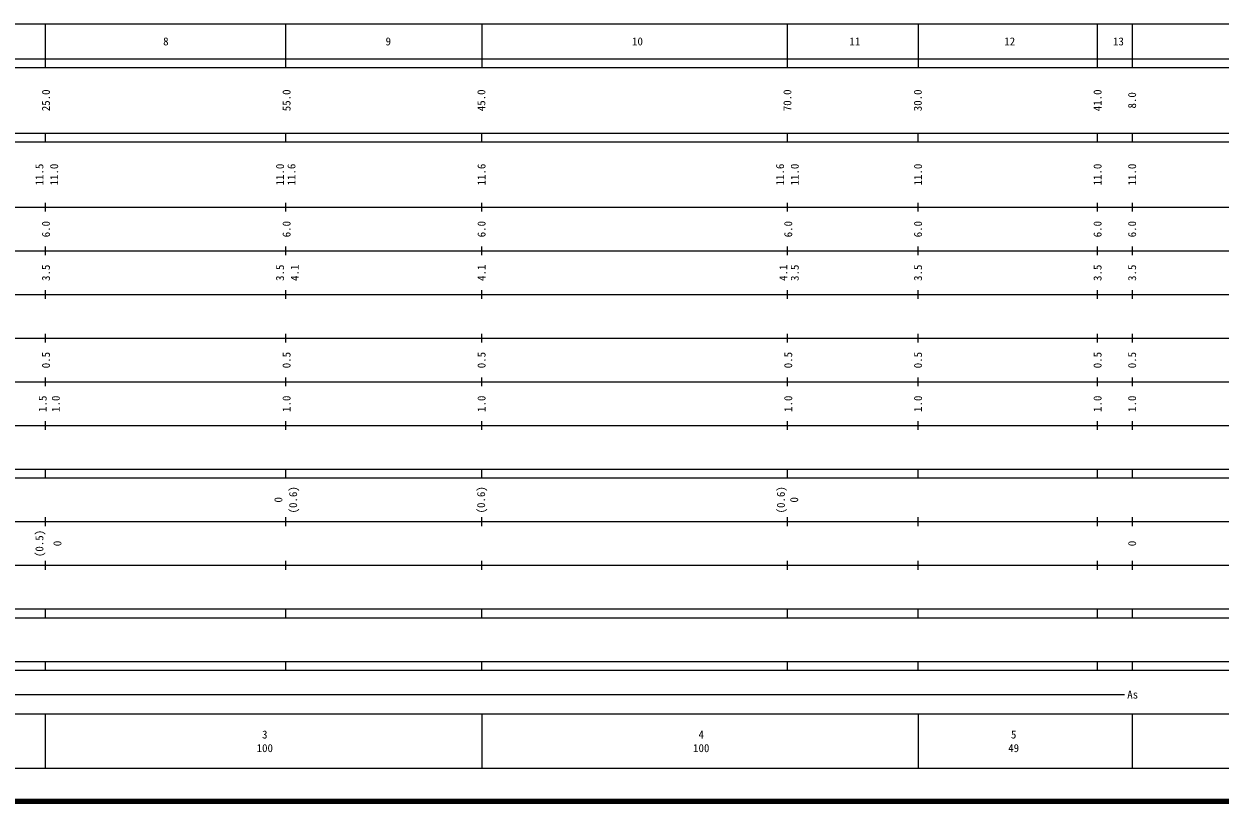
# Model space of a CAD drawing. Units: millimetres on the paper, enlarged 1000 times. Extents: x 40000 to 680000, y 20000 to 380000.
# Drawn here: x 263100 to 537164, y 20000 to 198000 of the extents above; entities that cross this region are included whole.
import ezdxf
from ezdxf.enums import TextEntityAlignment as Align

# ---------------------------------------------------------------- set-up
doc = ezdxf.new("R2010")
doc.units = ezdxf.units.MM
doc.header["$LTSCALE"] = 1000
doc.layers.add('M-TTL', color=2, linetype='Continuous', lineweight=140)
doc.layers.add('M-TTL-BAND', color=7, linetype='Continuous', lineweight=25)
doc.styles.add('ＭＳ ゴシック', font='')
doc.styles.get('ＭＳ ゴシック').set_extended_font_data('MS Gothic')

msp = doc.modelspace()

# ---------------------------------------------------------------- linework, layer by layer
at = {"layer": 'M-TTL'}
msp.add_line((40000, 20000), (680000, 20000), dxfattribs=at)
at = {"layer": 'M-TTL-BAND'}
for p, q in [((68000, 198000), (579000, 198000)), ((268000, 198000), (268000, 188000)), ((323000, 198000), (323000, 188000)), ((368000, 198000), (368000, 188000)), ((438000, 198000), (438000, 188000)), ((468000, 198000), (468000, 188000)), ((509000, 198000), (509000, 188000)), ((517000, 198000), (517000, 188000)), ((40000, 190000), (579000, 190000)), ((40000, 188000), (579000, 188000)), ((40000, 173000), (579000, 173000)), ((268000, 173000), (268000, 171000)), ((323000, 173000), (323000, 171000)), ((368000, 171000), (368000, 173000)), ((438000, 173000), (438000, 171000)), ((468000, 171000), (468000, 173000)), ((509000, 173000), (509000, 171000)), ((517000, 173000), (517000, 171000)), ((40000, 171000), (579000, 171000)), ((268000, 157000), (268000, 155000)), ((323000, 157000), (323000, 155000)), ((368000, 155000), (368000, 157000)), ((438000, 157000), (438000, 155000)), ((468000, 155000), (468000, 157000)), ((509000, 157000), (509000, 155000)), ((517000, 157000), (517000, 155000)), ((40000, 156000), (579000, 156000)), ((46000, 146000), (579000, 146000)), ((268000, 147000), (268000, 145000)), ((323000, 147000), (323000, 145000)), ((368000, 145000), (368000, 147000)), ((438000, 147000), (438000, 145000)), ((468000, 145000), (468000, 147000)), ((509000, 147000), (509000, 145000)), ((517000, 147000), (517000, 145000)), ((52000, 136000), (579000, 136000)), ((268000, 137000), (268000, 135000)), ((323000, 137000), (323000, 135000)), ((368000, 135000), (368000, 137000)), ((438000, 137000), (438000, 135000)), ((468000, 135000), (468000, 137000)), ((509000, 137000), (509000, 135000)), ((517000, 137000), (517000, 135000)), ((268000, 127000), (268000, 125000)), ((323000, 127000), (323000, 125000)), ((368000, 125000), (368000, 127000)), ((438000, 127000), (438000, 125000)), ((468000, 125000), (468000, 127000)), ((509000, 127000), (509000, 125000)), ((517000, 127000), (517000, 125000)), ((46000, 126000), (579000, 126000)), ((52000, 116000), (579000, 116000)), ((268000, 117000), (268000, 115000)), ((323000, 117000), (323000, 115000)), ((368000, 115000), (368000, 117000)), ((438000, 117000), (438000, 115000)), ((468000, 115000), (468000, 117000)), ((509000, 117000), (509000, 115000)), ((517000, 117000), (517000, 115000)), ((268000, 107000), (268000, 105000)), ((323000, 107000), (323000, 105000)), ((368000, 105000), (368000, 107000)), ((438000, 107000), (438000, 105000)), ((468000, 105000), (468000, 107000)), ((509000, 107000), (509000, 105000)), ((517000, 107000), (517000, 105000)), ((46000, 106000), (579000, 106000)), ((40000, 96000), (579000, 96000)), ((268000, 96000), (268000, 94000)), ((323000, 96000), (323000, 94000)), ((368000, 94000), (368000, 96000)), ((438000, 96000), (438000, 94000)), ((468000, 94000), (468000, 96000)), ((509000, 96000), (509000, 94000)), ((517000, 96000), (517000, 94000)), ((40000, 94000), (579000, 94000)), ((268000, 85000), (268000, 83000)), ((323000, 85000), (323000, 83000)), ((368000, 83000), (368000, 85000)), ((438000, 85000), (438000, 83000)), ((468000, 83000), (468000, 85000)), ((509000, 85000), (509000, 83000)), ((517000, 85000), (517000, 83000)), ((49000, 84000), (579000, 84000)), ((40000, 74000), (579000, 74000)), ((268000, 75000), (268000, 73000)), ((323000, 75000), (323000, 73000)), ((368000, 73000), (368000, 75000)), ((438000, 75000), (438000, 73000)), ((468000, 73000), (468000, 75000)), ((509000, 75000), (509000, 73000)), ((517000, 75000), (517000, 73000)), ((40000, 64000), (579000, 64000)), ((268000, 64000), (268000, 62000)), ((323000, 64000), (323000, 62000)), ((368000, 62000), (368000, 64000)), ((438000, 64000), (438000, 62000)), ((468000, 62000), (468000, 64000)), ((509000, 64000), (509000, 62000)), ((517000, 64000), (517000, 62000)), ((40000, 62000), (579000, 62000)), ((40000, 52000), (579000, 52000)), ((40000, 50000), (579000, 50000)), ((268000, 52000), (268000, 50000)), ((323000, 52000), (323000, 50000)), ((368000, 50000), (368000, 52000)), ((438000, 52000), (438000, 50000)), ((468000, 50000), (468000, 52000)), ((509000, 52000), (509000, 50000)), ((517000, 52000), (517000, 50000)), ((70805, 44406), (515283, 44406)), ((40000, 40000), (579000, 40000)), ((268000, 40000), (268000, 27500)), ((368000, 40000), (368000, 27500)), ((468000, 40000), (468000, 27500)), ((517000, 40000), (517000, 27500)), ((68000, 27500), (579000, 27500))]:
    msp.add_line(p, q, dxfattribs=at)

# ---------------------------------------------------------------- texts
at = {"layer": 'M-TTL-BAND', "style": 'ＭＳ ゴシック'}
for s, p in [('8', (295622, 194000)), ('9', (346587, 194000)), ('10', (403674, 194000)), ('11', (453479, 194000)), ('12', (488968, 194000)), ('13', (513880, 194000)), ('As', (517138, 44406)), ('3', (318288, 35238)), ('4', (418288, 35238)), ('5', (489868, 35238)), ('100', (318288, 32131)), ('100', (418288, 32131)), ('49', (489868, 32131))]:
    msp.add_text(s, height=1833, dxfattribs=at).set_placement(p, align=Align.MIDDLE_CENTER)
for s, p in [('25.0', (268140, 180500)), ('55.0', (323267, 180500)), ('45.0', (367898, 180500)), ('70.0', (438021, 180500)), ('30.0', (467898, 180500)), ('41.0', (509086, 180500)), ('8.0', (517000, 180500)), ('11.5', (266640, 163500)), ('11.0', (270015, 163500)), ('11.0', (321767, 163500)), ('11.6', (324392, 163500)), ('11.6', (367945, 163500)), ('11.6', (436333, 163500)), ('11.0', (439708, 163500)), ('11.0', (467945, 163500)), ('11.0', (509086, 163500)), ('11.0', (517000, 163500)), ('6.0', (268140, 151000)), ('6.0', (323267, 151000)), ('6.0', (367945, 151000)), ('6.0', (438208, 151000)), ('6.0', (467945, 151000)), ('6.0', (509086, 151000)), ('6.0', (517000, 151000)), ('3.5', (268140, 141000)), ('3.5', (321767, 141000)), ('4.1', (325142, 141000)), ('4.1', (367945, 141000)), ('4.1', (437083, 141000)), ('3.5', (439708, 141000)), ('3.5', (467945, 141000)), ('3.5', (509086, 141000)), ('3.5', (517000, 141000)), ('0.5', (268140, 121000)), ('0.5', (323267, 121000)), ('0.5', (367945, 121000)), ('0.5', (438208, 121000)), ('0.5', (467945, 121000)), ('0.5', (509086, 121000)), ('0.5', (517000, 121000)), ('1.5', (267390, 111000)), ('1.0', (270390, 111000)), ('1.0', (323267, 111000)), ('1.0', (367945, 111000)), ('1.0', (438208, 111000)), ('1.0', (467945, 111000)), ('1.0', (509086, 111000)), ('1.0', (517000, 111000)), ('(0.6)', (324767, 89000)), ('(0.6)', (367841, 89000)), ('(0.6)', (436530, 89000)), ('0', (321392, 89000)), ('0', (439573, 89000)), ('(0.5)', (266640, 79000)), ('0', (270765, 79000)), ('0', (517000, 79000))]:
    msp.add_text(s, height=1833, rotation=90, dxfattribs=at).set_placement(p, align=Align.MIDDLE_CENTER)

doc.saveas('drawing.dxf')
